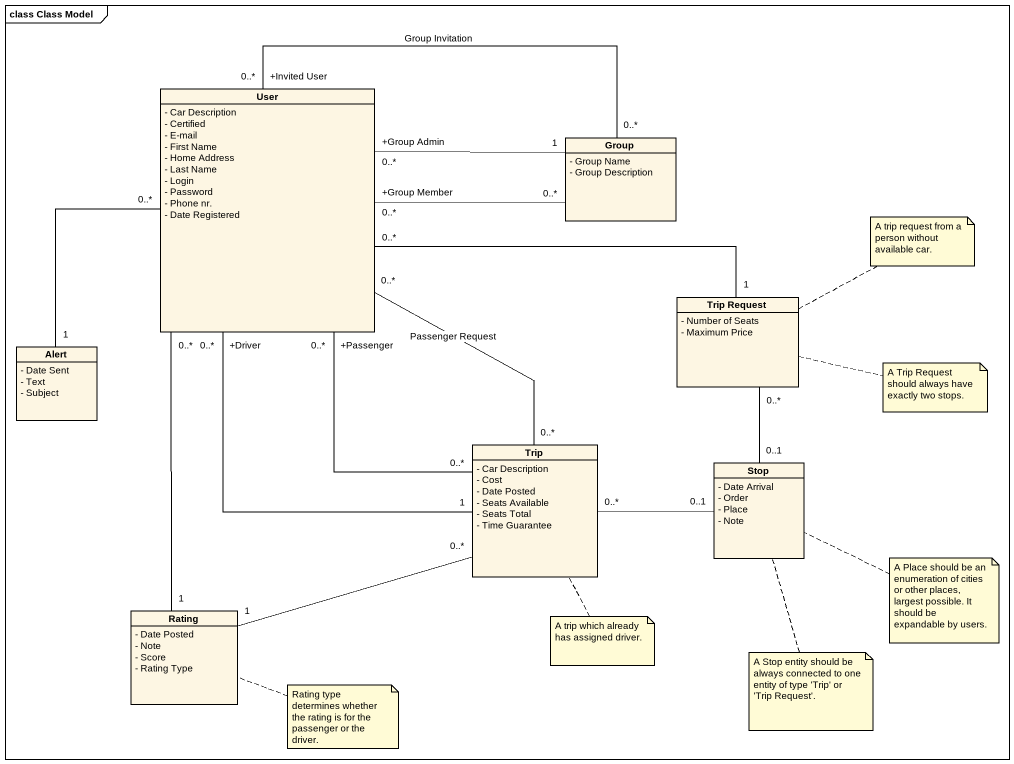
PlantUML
@startuml
mainframe class Class Model
hide circle
hide empty members
skinparam classAttributeIconSize 0
class User {
  - Car Description
  - Certified
  - E-mail
  - First Name
  - Home Address
  - Last Name
  - Login
  - Password
  - Phone nr.
  - Date Registered
}
class "Group" as Group_ {
  - Group Name
  - Group Description
}
class "Trip Request" as Trip_Request {
  - Number of Seats
  - Maximum Price
}
class Alert {
  - Date Sent
  - Text
  - Subject
}
class Trip {
  - Car Description
  - Cost
  - Date Posted
  - Seats Available
  - Seats Total
  - Time Guarantee
}
class "Stop" as Stop_ {
  - Date Arrival
  - Order
  - Place
  - Note
}
class Rating {
  - Date Posted
  - Note
  - Score
  - Rating Type
}
User "+Group Admin\n0..*" -right- "1" Group_
User "+Group Member\n0..*" -right- "0..*" Group_
User "+Invited User\n0..*" -right- "0..*" Group_ : Group Invitation
User "+Driver\n0..*" -- "1" Trip
User "+Passenger\n0..*" -- "0..*" Trip
User "0..*" -- "0..*" Trip : Passenger Request
Trip_Request "1" -left- "0..*" User
Trip_Request "0..*" -- "0..1" Stop_
Alert "1" -up- "0..*" User
Trip "0..*" -right- "0..1" Stop_
Rating "1" -up- "0..*" User
Rating "1" -right- "0..*" Trip
note right of Trip_Request : A trip request from a person without available car.
note right of Trip_Request : A Trip Request should always have exactly two stops.
note right of Stop_ : A Place should be an enumeration of cities or other places, largest possible. It should be expandable by users.
note bottom of Trip : A trip which already has assigned driver.
note bottom of Stop_ : A Stop entity should be always connected to one entity of type 'Trip' or 'Trip Request'.
note right of Rating : Rating type determines whether the rating is for the passenger or the driver.
@enduml
